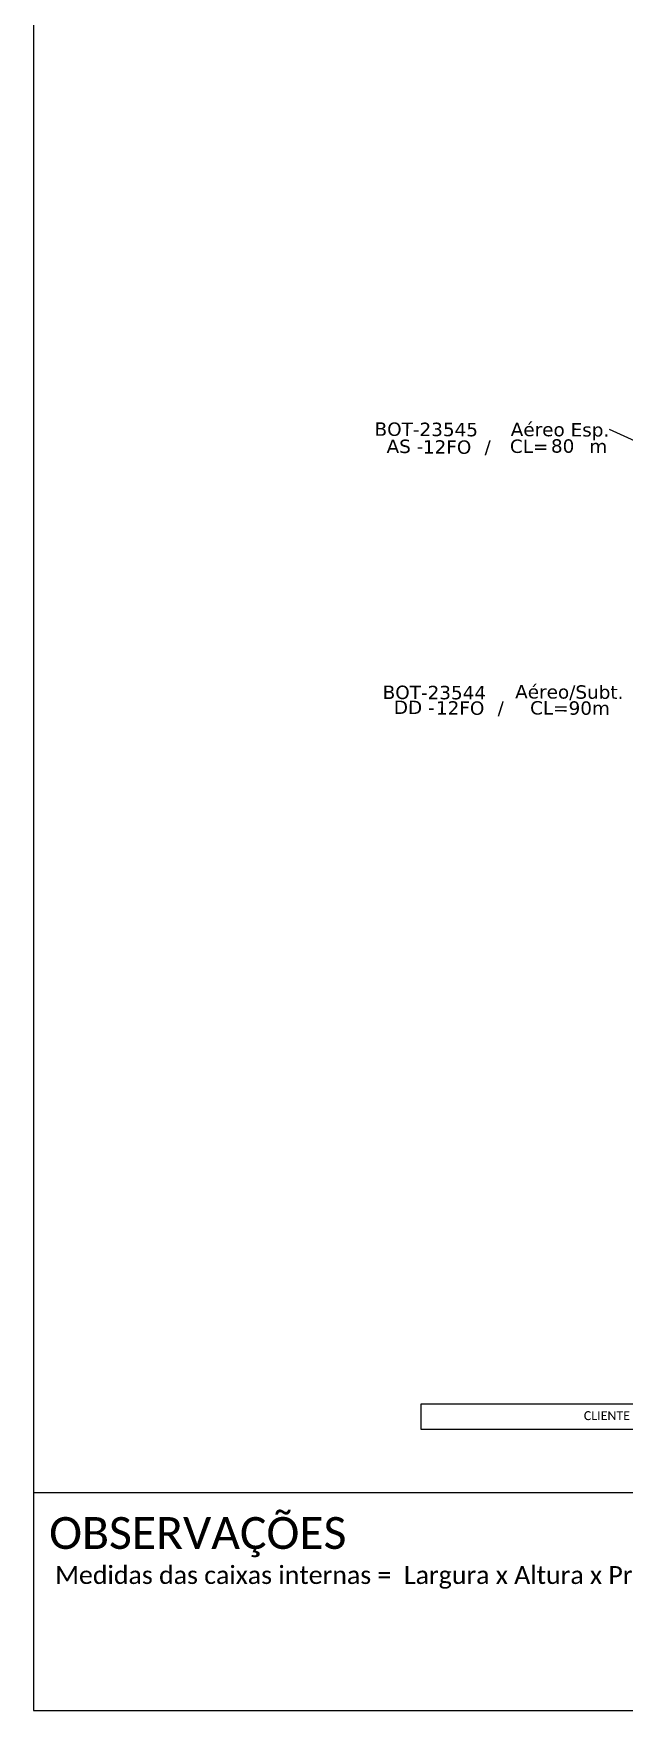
# Model space of a CAD drawing. Extents: x -89 to 749, y 705 to 1299.
# Drawn here: x -89.3 to 42.9, y 705 to 1080.3 of the extents above; entities that cross this region are included whole.
import ezdxf
from ezdxf.enums import TextEntityAlignment as Align

# ---------------------------------------------------------------- set-up
doc = ezdxf.new("R2010")
doc.units = 0
doc.layers.add('EXTRA', color=50, linetype='Continuous', plot=False)
doc.layers.add('label_cabos', color=7, linetype='Continuous')
doc.layers.add('Legenda', color=1, linetype='Continuous')
doc.styles.add('siredit', font='verdana.ttf')
doc.styles.add('WMF-Calibri0', font='calibri.ttf')
doc.dimstyles.new('CC', dxfattribs={"dimtxt": 1, "dimasz": 2, "dimexe": 0.18, "dimexo": 0.0625, "dimgap": 0.09, "dimtad": 0, "dimdec": 0, "dimrnd": 1, "dimzin": 0, "dimdsep": 46, "dimtxsty": 'siredit', "dimblk": 'NONE', "dimcen": 0, "dimse1": 1, "dimse2": 1, "dimsd1": 1, "dimsd2": 1, "dimclrt": 7, "dimadec": 0, "dimazin": 0, "dimtfac": 1, "dimtdec": 0, "dimtofl": 0, "dimtmove": 0, "dimatfit": 3, "dimfxl": 0, "dimtolj": 1, "dimtzin": 0, "dimarcsym": 0})

# ---------------------------------------------------------------- blocks, each defined once
blk = doc.blocks.new('LEGENDA DOS CABOS')
at = {"layer": 'EXTRA', "color": 0, "style": 'siredit'}
for tag, p in [('ID', (4.6, 0.97)), ('XX', (9.03, 0.97))]:
    blk.add_attdef(tag, text='', height=0.48, rotation=359.69, dxfattribs=at).set_placement(p, align=Align.MIDDLE_CENTER)
at = {"layer": 'Legenda', "color": 0, "style": 'siredit'}
for tag, p in [('TIPO_CABO', (1.31, 0)), ('CABO', (4.69, -0.05)), ('/', (6.81, -0.05)), ('METROS', (10.03, -0.05))]:
    blk.add_attdef(tag, text='', height=0.8, rotation=359.69, dxfattribs=at).set_placement(p, align=Align.MIDDLE_CENTER)
blk = doc.blocks.new('Inst CB ESP CFOA-SM-AS-80-TS-36')
at = {"layer": 'label_cabos', "color": 0, "style": 'siredit'}
for tag, flags, p in [('ID_ATIVIDADE', 3, (1.31, 2.67)), ('FATOR', 1, (11.56, 2.55))]:
    blk.add_attdef(tag, text='', height=1, rotation=359.69, dxfattribs=dict(at, flags=flags)).set_placement(p, align=Align.MIDDLE_CENTER)
for tag, p in [('DESTINO_CABO', (3.13, 1.26)), ('TIPO_CABO', (13.11, 1.24)), ('TIPO_CABO', (1.76, 0)), ('CABO', (4.69, -0.05)), ('/', (7.71, -0.05)), ('LANCE', (10.81, 0)), ('UND', (15.96, 0)), ('FID', (13.15, -1.41))]:
    blk.add_attdef(tag, text='', height=1, rotation=359.69, dxfattribs=at).set_placement(p, align=Align.MIDDLE_CENTER)
blk.add_attdef('QTDE', (12.43, -0.47), '', height=1, rotation=359.69, dxfattribs=at)
blk = doc.blocks.new('_None')

msp = doc.modelspace()

# ---------------------------------------------------------------- linework, layer by layer
msp.add_lwpolyline([(-89.32, 705.02), (749.25, 705.02), (749.25, 1299.02), (-89.32, 1299.02), (-89.32, 705.02)])
at = {"color": 3}
msp.add_lwpolyline([(-2.67, 768), (141.12, 768), (141.12, 773.58), (-2.67, 773.58)], close=True, dxfattribs=at)
at = {"color": 7}
msp.add_lwpolyline([(-89.24, 753.78), (237.71, 753.78)], dxfattribs=at)

# ---------------------------------------------------------------- block references
at = {"layer": 'label_cabos', "color": 2, "lineweight": 0}
ref = msp.add_blockref('Inst CB ESP CFOA-SM-AS-80-TS-36', (-10.83, 987.95), dxfattribs=dict(at, xscale=3, yscale=3, zscale=3))
ref.add_attrib('DESTINO_CABO', 'BOT-23545', dxfattribs={"color": 0, "height": 3, "rotation": 359.69, "style": 'siredit'}).set_placement((-1.43, 991.74), align=Align.MIDDLE_CENTER)
ref.add_attrib('TIPO_CABO', 'Aéreo Esp.', dxfattribs={"color": 0, "height": 3, "rotation": 359.69, "style": 'siredit'}).set_placement((28.5, 991.68), align=Align.MIDDLE_CENTER)
ref.add_attrib('CABO', '12FO', dxfattribs={"color": 0, "height": 3, "rotation": 359.69, "style": 'siredit'}).set_placement((3.23, 987.79), align=Align.MIDDLE_CENTER)
ref.add_attrib('/', '/', dxfattribs={"color": 0, "height": 3, "rotation": 359.69, "style": 'siredit'}).set_placement((12.31, 987.79), align=Align.MIDDLE_CENTER)
ref.add_attrib('TIPO_CABO', 'AS - ', dxfattribs={"color": 0, "height": 3, "rotation": 359.69, "style": 'siredit'}).set_placement((-5.54, 987.94), align=Align.MIDDLE_CENTER)
ref.add_attrib('LANCE', 'CL=', dxfattribs={"color": 0, "height": 3, "rotation": 359.69, "style": 'siredit'}).set_placement((21.6, 987.95), align=Align.MIDDLE_CENTER)
ref.add_attrib('QTDE', '80', (26.46, 986.53), dxfattribs={"color": 0, "height": 3, "rotation": 359.69, "style": 'siredit'})
ref.add_attrib('UND', 'm', dxfattribs={"color": 0, "height": 3, "rotation": 359.69, "style": 'siredit'}).set_placement((37.06, 987.95), align=Align.MIDDLE_CENTER)
at = {"layer": 'label_cabos', "color": 0, "lineweight": 0}
ref = msp.add_blockref('LEGENDA DOS CABOS', (-12.34, 927.95), dxfattribs=dict(at, xscale=3, yscale=3, zscale=3))
ref.add_attrib('ID', 'BOT-23544', dxfattribs={"color": 0, "height": 3, "rotation": 359.69, "style": 'siredit'}).set_placement((0.38, 932.84), align=Align.MIDDLE_CENTER)
ref.add_attrib('CABO', '12FO', dxfattribs={"color": 0, "height": 3, "rotation": 359.69, "style": 'siredit'}).set_placement((6.15, 929.38), align=Align.MIDDLE_CENTER)
ref.add_attrib('METROS', 'CL=90m', dxfattribs={"color": 0, "height": 3, "rotation": 359.69, "style": 'siredit'}).set_placement((30.73, 929.38), align=Align.MIDDLE_CENTER)
ref.add_attrib('XX', 'Aéreo/Subt.', dxfattribs={"color": 0, "height": 3, "rotation": 359.69, "style": 'siredit'}).set_placement((30.58, 932.97), align=Align.MIDDLE_CENTER)
ref.add_attrib('/', '/', dxfattribs={"color": 0, "height": 3, "rotation": 359.69, "style": 'siredit'}).set_placement((15.23, 929.38), align=Align.MIDDLE_CENTER)
ref.add_attrib('TIPO_CABO', 'DD -', dxfattribs={"color": 0, "height": 3, "rotation": 359.69, "style": 'siredit'}).set_placement((-4.12, 929.52), align=Align.MIDDLE_CENTER)

# ---------------------------------------------------------------- texts
at = {"color": 7, "style": 'WMF-Calibri0'}
msp.add_text('OBSERVAÇÕES', height=7.1308, dxfattribs=at).set_placement((-85.83, 741.17))
at = {"color": 7, "attachment_point": 1, "style": 'WMF-Calibri0'}
for s, insert, char_height, width in [('\\A1;CLIENTE CATIVO NA CDOE-23527 - CONSULTA {\\H0.7x;\\S30/07;}/2021', (33.83, 772.68), 2, 329.4217), ('Medidas das caixas internas =  Largura x Altura x Profundidade (cm)', (-84.48, 737.33), 4, 658.8434)]:
    msp.add_mtext(s, dxfattribs=dict(at, insert=insert, char_height=char_height, width=width))

# ---------------------------------------------------------------- leaders
at = {"layer": 'label_cabos', "color": 2}
msp.add_leader([(91.86, 968.01), (39.55, 991.68)], dimstyle='CC', override={"dimgap": 0.09, "dimtad": 0}, dxfattribs=at)

doc.saveas('drawing.dxf')
